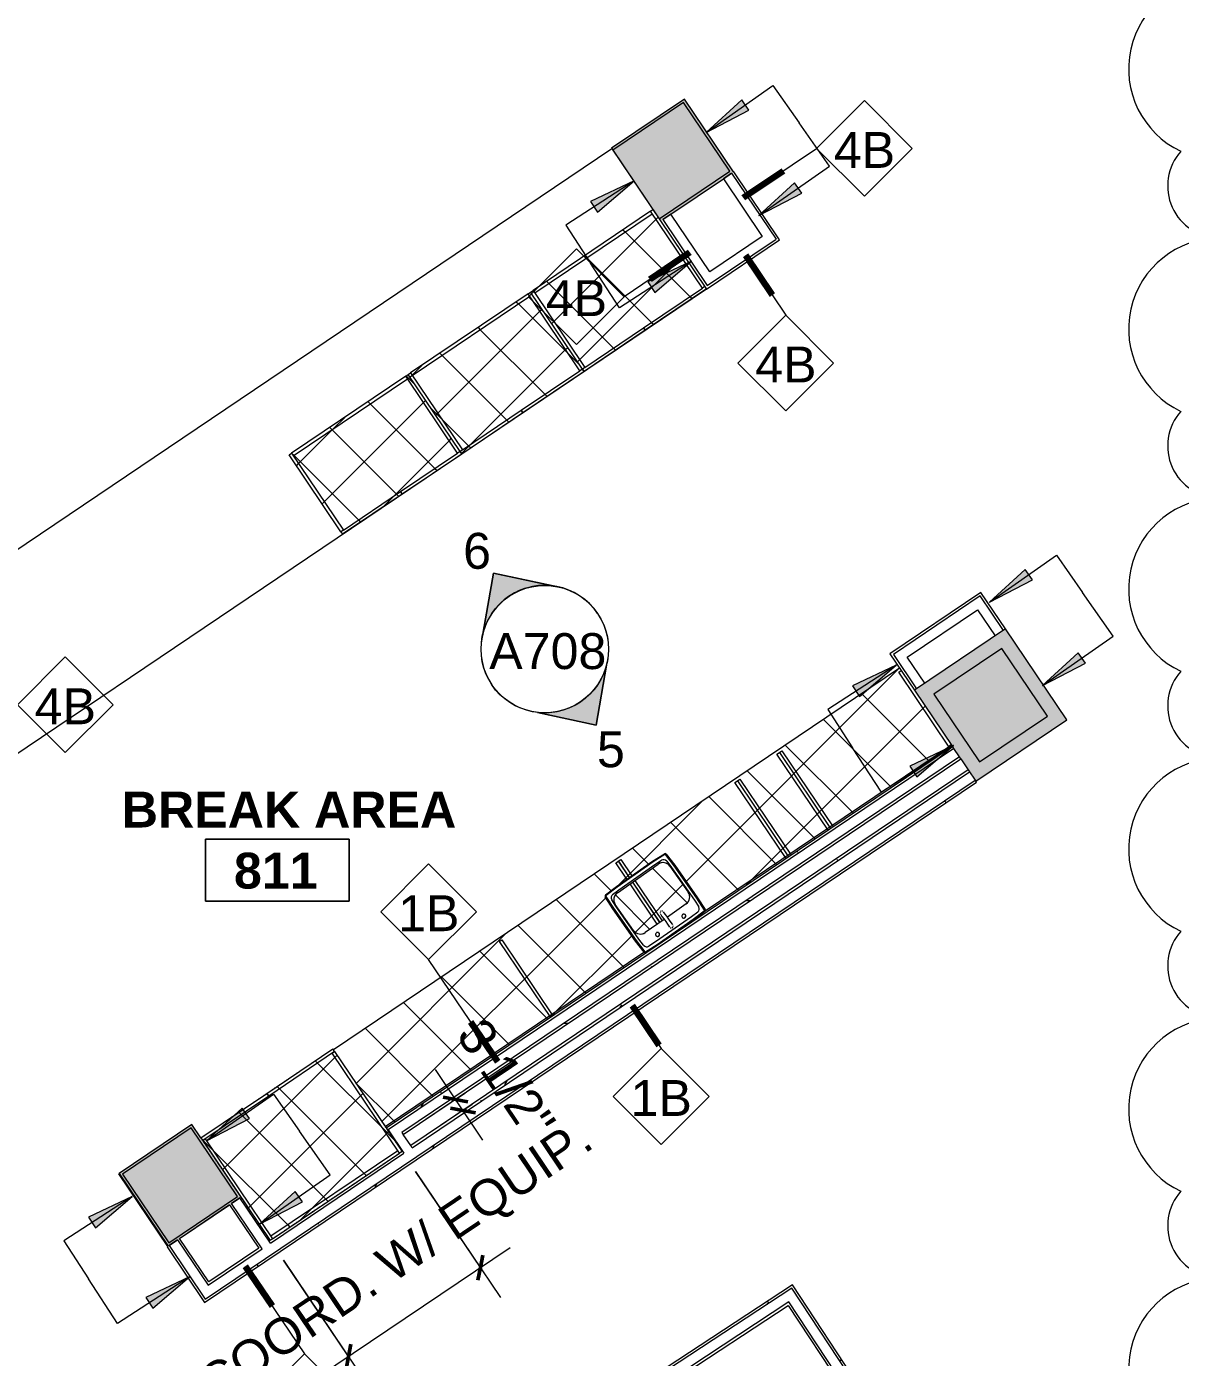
# Model space of a CAD drawing. Header units: inches. Extents: x 240 to 2111, y -1901 to 154.
# Drawn here: x 1148.2 to 1437.3, y -782.6 to -449 of the extents above; entities that cross this region are included whole.
import ezdxf

# ---------------------------------------------------------------- set-up
doc = ezdxf.new("R2010")
doc.units = ezdxf.units.IN
doc.header["$MEASUREMENT"] = 0
doc.linetypes.add('Dash', pattern=[0.25, 0.125, -0.125])
for name, color, linetype, lineweight in [('8th floor - 800-805 background_dwg', 8, 'Continuous', 9), ('A-ANNO-DIMS', 211, 'Continuous', 9), ('A-ANNO-DIMS-96', 211, 'Continuous', 9), ('A-ANNO-NOTE', 131, 'Continuous', 9), ('A-AREA-IDEN', 2, 'Continuous', 9), ('A-DETL', 90, 'Continuous', 9), ('A-WALL', 113, 'Continuous', 13), ('A-Wall-Bldg', 7, 'Continuous', 9), ('A-WALL-IDEN', 211, 'Continuous', 9), ('A-WALL-PATT', 111, 'Continuous', 13), ('G-ANNO-REVC', 71, 'Continuous', 9), ('G-ANNO-SYMB', 111, 'Continuous', 9), ('I-WALL', 2, 'Continuous', 13), ('P-SANR-FIXT', 6, 'Continuous', 9), ('Q-CASE', 31, 'Continuous', 9), ('Q-CASE-HDLN', 31, 'Dash', 9)]:
    doc.layers.add(name, color=color, linetype=linetype, lineweight=lineweight)
doc.styles.add('Arial', font='arial.ttf', dxfattribs={"height": 9})
doc.styles.add('Swis721 Lt BT', font='swissl.ttf', dxfattribs={"height": 9})
doc.styles.add('Swis721 Lt BT_B', font='', dxfattribs={"height": 9})
doc.styles.get('Swis721 Lt BT_B').set_extended_font_data('Swis721 Lt BT', bold=True)
doc.dimstyles.new('OTJ_-_3_32__Linear__1_2__Tolerance', dxfattribs={"dimscale": 12, "dimtxt": 9.497835, "dimasz": 0.375, "dimexe": 0.75, "dimexo": 0.5, "dimgap": 0.5, "dimtad": 1, "dimdec": 1, "dimrnd": 0.5, "dimzin": 3, "dimdsep": 46, "dimlunit": 4, "dimtxsty": 'Swis721 Lt BT', "dimblk1": 'OBLIQUE', "dimblk2": 'OBLIQUE', "dimsah": 1, "dimcen": 0.09, "dimdle": 0.75, "dimazin": 0, "dimtfac": 1, "dimtdec": 4, "dimtix": 1, "dimtmove": 0, "dimatfit": 3, "dimfxl": 1, "dimtvp": 1, "dimfrac": 2, "dimtolj": 1, "dimtzin": 0, "dimarcsym": 2})
pattern_1 = [(0, (0, 0), (30.72, 7.68), [1.267, -21.773, 1.267, -21.773, -122.88]), (0, (0, 0), (30.72, 7.68), [-46.08, 1.267, -44.813, 1.267, -21.773, -53.76]), (0, (0, 0), (30.72, 7.68), [-115.2, 1.267, -14.093, 1.267, -37.133]), (120, (11.52, 3.84), (-22.011075, 22.7643), [1.267, -21.773, 1.267, -21.773, -122.88]), (120, (11.52, 3.84), (-22.011075, 22.7643), [-46.08, 1.267, -44.813, 1.267, -21.773, -53.76]), (120, (11.52, 3.84), (-22.011075, 22.7643), [-115.2, 1.267, -14.093, 1.267, -37.133]), (240, (15.36, 19.2), (-8.708925, -30.4443), [1.267, -21.773, 1.267, -21.773, -122.88]), (240, (15.36, 19.2), (-8.708925, -30.4443), [-46.08, 1.267, -44.813, 1.267, -21.773, -53.76]), (240, (15.36, 19.2), (-8.708925, -30.4443), [-115.2, 1.267, -14.093, 1.267, -37.133])]
pattern_2 = [(191.009, (623.288, -1302.968), (2.1638, -11.12248), []), (281.009, (623.288, -1302.968), (11.12248, 2.1638), [])]
pattern_3 = [(11.009, (-693.445, 1137.636), (-2.1638, 11.12248), []), (101.009, (-693.445, 1137.636), (-11.12248, -2.1638), [])]
pattern_4 = [(11.009, (-729.445, 1137.636), (-2.1638, 11.12248), []), (101.009, (-729.445, 1137.636), (-11.12248, -2.1638), [])]
pattern_5 = [(11.009, (-766.445, 1137.636), (-2.1638, 11.12248), []), (101.009, (-766.445, 1137.636), (-11.12248, -2.1638), [])]

# ---------------------------------------------------------------- blocks, each defined once
blk = doc.blocks.new('P-Sink-Rectangular - PSR1918-V3-FIRST FLOOR CONSTRUCTION')
at = {"layer": 'P-SANR-FIXT'}
for p, q in [((-9.5, 4.97), (-9.34, 8.49)), ((-9.13, 8.48), (-9.28, 4.96)), ((-8.99, 8.84), (-5.52, 9)), ((-5.51, 8.78), (-8.98, 8.63)), ((-8.5, 5.01), (-8.42, 6.97)), ((-7.47, 7.92), (-5.51, 8)), ((-5.52, 9), (2.58, 9)), ((-5.52, 9), (-5.51, 8.78)), ((5.51, 8.78), (-5.51, 8.78)), ((-5.51, 8), (5.51, 8)), ((5.52, 8.95), (5.51, 8.78)), ((8.98, 8.63), (5.51, 8.78)), ((5.51, 8), (7.47, 7.92)), ((7.42, 8.91), (8.99, 8.84)), ((8.42, 6.97), (8.5, 5.01)), ((9.28, 4.96), (9.13, 8.48)), ((9.34, 8.49), (9.5, 4.97)), ((-9.5, 4.97), (-9.28, 4.96)), ((-9.5, -4.97), (-9.5, 4.97)), ((-9.28, 4.96), (-9.28, -4.96)), ((-8.5, -5.01), (-8.5, 5.01)), ((-6.25, 4.6), (-0.49, 4.6)), ((-6.25, 4.6), (-0.49, 4.6)), ((0.48, 4.6), (6.25, 4.6)), ((0.48, 4.6), (6.25, 4.6)), ((8.5, 5.01), (8.5, -5.01)), ((9.5, 4.97), (9.28, 4.96)), ((9.28, -4.96), (9.28, 4.96)), ((9.5, 4.97), (9.5, -4.97)), ((-8.35, -5.5), (-8.35, 2.5)), ((-8.35, -5.5), (-8.35, 2.5)), ((8.35, 2.5), (8.35, -5.5)), ((8.35, 2.5), (8.35, -5.5)), ((-9.5, -4.97), (-9.28, -4.96)), ((-9.34, -8.49), (-9.5, -4.97)), ((-9.28, -4.96), (-9.13, -8.48)), ((-8.42, -6.97), (-8.5, -5.01)), ((8.5, -5.01), (8.42, -6.97)), ((9.13, -8.48), (9.28, -4.96)), ((9.5, -4.97), (9.28, -4.96)), ((9.5, -4.97), (9.34, -8.49)), ((-5.52, -9), (-8.99, -8.84)), ((-8.98, -8.63), (-5.51, -8.78)), ((-5.51, -8), (-7.47, -7.92)), ((6.25, -7.6), (-6.25, -7.6)), ((6.25, -7.6), (-6.25, -7.6)), ((-5.52, -9), (-5.51, -8.78)), ((5.52, -9), (-5.52, -9)), ((5.51, -8), (-5.51, -8)), ((-5.51, -8.78), (5.51, -8.78)), ((7.47, -7.92), (5.51, -8)), ((5.51, -8.78), (8.98, -8.63)), ((5.52, -9), (5.51, -8.78)), ((8.99, -8.84), (5.52, -9))]:
    blk.add_line(p, q, dxfattribs=at)
at = {"layer": 'P-SANR-FIXT', "flags": 128}
for points in [[(-0.5, 6.97), (-0.5, 6.78), (-0.5, 6.26), (-0.5, 5.5), (-0.5, 4.65), (-0.5, 3.85), (-0.5, 3.26), (-0.5, 2.98), (-0.5, 2.97)], [(0.5, 2.97), (0.5, 3.15), (0.5, 3.67), (0.5, 4.43), (0.5, 5.29), (0.5, 6.09), (0.5, 6.68), (0.5, 6.95), (0.5, 6.97)]]:
    blk.add_lwpolyline(points, dxfattribs=at)
at = {"layer": 'P-SANR-FIXT'}
for centre, radius, start, end in [((-8.97, 8.47), 0.371, 92.5667, 177.4333), ((-8.97, 8.47), 0.156, 92.5667, 177.4333), ((-7.42, 6.92), 0.995, 92.5667, 177.4333), ((-4, 6.75), 0.5, 360, 180), ((-4, 6.75), 0.5, 180, 360), ((-4, 6.75), 0.5, 180, 270), ((-4, 6.75), 0.5, 180, 270), ((-4, 6.75), 0.5, 135, 165), ((-4, 6.75), 0.5, 135, 165), ((-4, 6.75), 0.5, 60, 120), ((-4, 6.75), 0.5, 60, 120), ((-4, 6.75), 0.5, 75, 105), ((-4, 6.75), 0.5, 75, 105), ((-4, 6.75), 0.5, 0, 45), ((-4, 6.75), 0.5, 15, 45), ((-4, 6.75), 0.5, 0, 45), ((-4, 6.75), 0.5, 15, 45), ((-4, 6.75), 0.5, 315, 360), ((-4, 6.75), 0.5, 315, 360), ((0, 6.97), 0.5, 135, 150), ((0, 6.97), 0.5, 90, 105), ((0, 6.97), 0.5, 75, 90), ((0, 6.97), 0.5, 30, 45), ((4, 6.75), 0.5, 360, 180), ((4, 6.75), 0.5, 165, 180), ((4, 6.75), 0.5, 165, 180), ((4, 6.75), 0.5, 165, 180), ((4, 6.75), 0.5, 165, 180), ((4, 6.75), 0.5, 180, 360), ((4, 6.75), 0.5, 180, 225), ((4, 6.75), 0.5, 180, 195), ((4, 6.75), 0.5, 180, 225), ((4, 6.75), 0.5, 180, 195), ((4, 6.75), 0.5, 135, 161.7817), ((4, 6.75), 0.5, 135, 161.7817), ((4, 6.75), 0.5, 135, 150), ((4, 6.75), 0.5, 135, 150), ((4, 6.75), 0.5, 0, 120), ((4, 6.75), 0.5, 0, 120), ((4, 6.75), 0.5, 75, 105), ((4, 6.75), 0.5, 75, 105), ((4, 6.75), 0.5, 30, 60), ((4, 6.75), 0.5, 30, 60), ((7.42, 6.92), 0.995, 2.5667, 87.4333), ((8.97, 8.47), 0.156, 2.5667, 87.4333), ((8.97, 8.47), 0.371, 2.5667, 87.4333), ((-6.25, 2.5), 2.1, 90, 180), ((-6.25, 2.5), 2.1, 90, 180), ((-6.25, 2.5), 2.1, 115.0288, 154.9712), ((-6.25, 2.5), 2.1, 90, 109.9712), ((-4, 6.75), 0.5, 195, 240), ((-4, 6.75), 0.5, 195, 240), ((-4, 6.75), 0.5, 255, 270), ((-4, 6.75), 0.5, 255, 270), ((-4, 6.75), 0.5, 315, 345), ((-4, 6.75), 0.5, 315, 345), ((4, 6.75), 0.5, 210, 225), ((4, 6.75), 0.5, 210, 225), ((4, 6.75), 0.5, 240, 300), ((4, 6.75), 0.5, 240, 300), ((4, 6.75), 0.5, 255, 270), ((4, 6.75), 0.5, 255, 270), ((4, 6.75), 0.5, 315, 345), ((4, 6.75), 0.5, 315, 345), ((4, 6.75), 0.5, 315, 330), ((4, 6.75), 0.5, 315, 330), ((6.25, 2.5), 2.1, 70.0288, 90), ((6.25, 2.5), 2.1, 0, 90), ((6.25, 2.5), 2.1, 0, 90), ((6.25, 2.5), 2.1, 25.0288, 64.9712), ((-6.25, 2.5), 2.1, 160.0288, 180), ((0, 2.97), 0.5, 210, 225), ((0, 2.97), 0.5, 255, 270), ((0, 2.97), 0.5, 270, 285), ((0, 2.97), 0.5, 315, 329.9914), ((6.25, 2.5), 2.1, 0, 19.9712), ((-6.25, -5.5), 2.1, 180, 270), ((-6.25, -5.5), 2.1, 180, 270), ((-6.25, -5.5), 2.1, 180.9382, 199.9712), ((-6.25, -5.5), 2.1, 205.0288, 244.9712), ((6.25, -5.5), 2.1, 270, 360), ((6.25, -5.5), 2.1, 270, 360), ((6.25, -5.5), 2.1, 295.0288, 334.9712), ((6.25, -5.5), 2.1, 340.0288, 360), ((-8.97, -8.47), 0.371, 182.5667, 267.4333), ((-8.97, -8.47), 0.156, 182.5667, 267.4333), ((-7.42, -6.92), 0.995, 182.5667, 267.4333), ((-6.25, -5.5), 2.1, 250.0288, 270), ((6.25, -5.5), 2.1, 270, 289.9712), ((7.42, -6.92), 0.995, 272.5667, 357.4333), ((8.97, -8.47), 0.156, 272.5667, 357.4333), ((8.97, -8.47), 0.371, 272.5667, 357.4333)]:
    blk.add_arc(centre, radius, start, end, dxfattribs=at)
blk = doc.blocks.new('C-Counter Top1 - 24_ Depth-5520900-FIRST FLOOR CONSTRUCTION')
at = {"layer": 'Q-CASE'}
h = blk.add_hatch(dxfattribs=at)
h.set_pattern_fill('FP_3', color=256, style=0, pattern_type=2)
h.set_pattern_definition([(191.009, (745.157, -1293.831), (2.1638, -11.12248), []), (281.009, (745.157, -1293.831), (11.12248, 2.1638), [])])
h.paths.add_polyline_path([(123.86, -0.31), (45.29, -0.35), (45.56, -0.5), (45.65, -0.7), (45.89, -5.04), (46.03, -14.87), (45.95, -17.68), (45.85, -17.93), (45.6, -18.04), (41.43, -18.27), (30.44, -18.43), (27.52, -18.31), (27.38, -18.25), (27.27, -18.01), (27.04, -13.83), (26.9, -3.84), (26.97, -1.03), (27.08, -0.78), (27.32, -0.67), (31.49, -0.44), (36.54, -0.31), (-47.26, -0.31), (-47.26, -24), (123.86, -24), (123.86, -0.4)], flags=0)
h.paths.add_polyline_path([(44.12, -5.24), (43.35, -4.78), (42.59, -4.65), (36.86, -4.75), (36.9, -6.02), (36.9, -6.31), (36.9, -6.51), (36.8, -6.65), (36.76, -6.71), (36.77, -6.74), (36.55, -6.87), (36.34, -6.86), (36.29, -6.87), (36.06, -6.75), (36.06, -6.67), (35.96, -6.6), (35.91, -6.4), (35.95, -6.34), (35.94, -6.2), (35.91, -5.78), (35.83, -4.77), (30.13, -4.87), (29.26, -5.1), (28.61, -5.58), (28.2, -6.29), (28.07, -7), (28.24, -15.14), (28.44, -15.88), (28.89, -16.5), (29.63, -16.93), (30.51, -17.06), (42.95, -16.82), (43.72, -16.62), (44.34, -16.16), (44.78, -15.42), (44.91, -14.71), (44.77, -6.71), (44.54, -5.83), (44.15, -5.28)], flags=0)
for p, q in [((27.15, -0.75), (-47.26, -0.75)), ((123.86, -0.75), (45.66, -0.75)), ((-47.26, -24), (123.86, -24))]:
    blk.add_line(p, q, dxfattribs=at)
blk = doc.blocks.new('CW Cupbd - UB 34_5_h x 24_d - 2 Doors - 1 Shelf-5508415-FIRST FLOOR CONSTRUCTION')
at = {"layer": 'Q-CASE'}
for p, q in [((37.25, -25.61), (37.25, -2.67)), ((38, -25.61), (38, -2.67)), ((2, -19.29), (2, -7.09)), ((2.75, -7.08), (2.75, -19.27)), ((2, -25.61), (2, -20.69)), ((2.75, -20.67), (2.75, -25.61)), ((2.75, -25.61), (2, -25.61)), ((38, -25.61), (37.25, -25.61))]:
    blk.add_line(p, q, dxfattribs=at)
blk = doc.blocks.new('CW Cupbd Ohead - REF 2-5520618-FIRST FLOOR CONSTRUCTION')
at = {"layer": 'Q-CASE'}
h = blk.add_hatch(dxfattribs=at)
h.set_pattern_fill('FP_11', color=256, style=0, pattern_type=2)
h.set_pattern_definition(pattern_2)
h.paths.add_polyline_path([(2.75, -2.36), (2, -2.36), (2, -32.57), (2.75, -32.57), (2.75, -3.11)], flags=0)
h = blk.add_hatch(dxfattribs=at)
h.set_pattern_fill('FP_11', color=256, style=0, pattern_type=2)
h.set_pattern_definition(pattern_2)
h.paths.add_polyline_path([(41.12, -2.36), (2.75, -2.36), (2.75, -3.11), (41.12, -3.11)], flags=0)
h = blk.add_hatch(dxfattribs=at)
h.set_pattern_fill('FP_11', color=256, style=0, pattern_type=2)
h.set_pattern_definition(pattern_2)
h.paths.add_polyline_path([(41.12, -3.11), (2.75, -3.11), (2.75, -32.57), (41.12, -32.57), (41.12, -11.96)], flags=0)
h = blk.add_hatch(dxfattribs=at)
h.set_pattern_fill('FP_11', color=256, style=0, pattern_type=2)
h.set_pattern_definition(pattern_2)
h.paths.add_polyline_path([(41.87, -2.36), (41.12, -2.36), (41.12, -32.57), (41.87, -32.57), (41.87, -2.37)], flags=0)
h = blk.add_hatch(dxfattribs=at)
h.set_pattern_fill('FP_11', color=256, style=0, pattern_type=2)
h.set_pattern_definition(pattern_2)
h.paths.add_polyline_path([(21.93, -32.57), (2, -32.57), (2, -33.36), (21.93, -33.36)], flags=0)
h = blk.add_hatch(dxfattribs=at)
h.set_pattern_fill('FP_11', color=256, style=0, pattern_type=2)
h.set_pattern_definition(pattern_2)
h.paths.add_polyline_path([(41.87, -32.57), (21.93, -32.57), (21.93, -33.36), (41.87, -33.36)], flags=0)
for p, q in [((2, -2.36), (2.75, -2.36)), ((2, -32.57), (2, -2.36)), ((2.75, -2.36), (2.75, -32.57)), ((41.12, -2.36), (2.75, -2.36)), ((2.75, -3.11), (41.12, -3.11)), ((41.12, -2.36), (41.87, -2.36)), ((41.12, -32.57), (41.12, -2.36)), ((41.87, -32.57), (41.87, -2.36)), ((2, -32.57), (21.93, -32.57)), ((2, -32.57), (2, -33.36)), ((2.75, -32.57), (2, -32.57)), ((21.93, -33.36), (21.93, -32.57)), ((21.93, -32.57), (41.87, -32.57)), ((21.93, -32.57), (21.93, -33.36)), ((41.87, -32.57), (41.12, -32.57)), ((41.87, -33.36), (41.87, -32.57)), ((21.93, -33.36), (2, -33.36)), ((41.87, -33.36), (21.93, -33.36))]:
    blk.add_line(p, q, dxfattribs=at)
at = {"layer": 'Q-CASE-HDLN'}
for p, q in [((2, -33.36), (2, -2.36)), ((2, -2.36), (41.87, -2.36)), ((41.87, -2.36), (41.87, -33.36)), ((41.87, -33.36), (2, -33.36))]:
    blk.add_line(p, q, dxfattribs=at)
blk = doc.blocks.new('CW Cupbd - UB 34_5_h x 24_d - 2 Doors - 1 Shelf-5532750-FIRST FLOOR CONSTRUCTION')
at = {"layer": 'Q-CASE'}
for p, q in [((2.75, -2.67), (2.75, -25.61)), ((38.04, -25.61), (38.04, -2.67)), ((38.79, -25.61), (38.79, -2.67)), ((2.75, -25.61), (2, -25.61)), ((38.79, -25.61), (38.04, -25.61))]:
    blk.add_line(p, q, dxfattribs=at)
blk = doc.blocks.new('CW Cupbd - UB 34_5_h x 24_d - 2 Doors - 1 Shelf-V7-FIRST FLOOR CONSTRUCTION')
at = {"layer": 'Q-CASE'}
for p, q in [((2, -25.61), (2, -2.67)), ((2.75, -2.67), (2.75, -25.61)), ((37.25, -19.3), (37.25, -7.1)), ((38, -19.29), (38, -7.09)), ((37.25, -25.61), (37.25, -20.7)), ((38, -25.61), (38, -20.69)), ((2.75, -25.61), (2, -25.61)), ((38, -25.61), (37.25, -25.61))]:
    blk.add_line(p, q, dxfattribs=at)
blk = doc.blocks.new('CW Cupbd - UB 34_5_h x 24_d - 1 Door - 1 Shelf-5532762-FIRST FLOOR CONSTRUCTION')
at = {"layer": 'Q-CASE'}
for p, q in [((2, -25.61), (2, -2.67)), ((2.75, -2.67), (2.75, -25.61)), ((13.95, -25.61), (13.95, -2.67)), ((14.7, -25.61), (14.7, -2.67)), ((2.75, -25.61), (2, -25.61)), ((14.7, -25.61), (13.95, -25.61))]:
    blk.add_line(p, q, dxfattribs=at)
blk = doc.blocks.new('CW Cupbd - UB 34_5_h x 24_d - 2 Doors - 1 Shelf 2-V8-FIRST FLOOR CONSTRUCTION')
at = {"layer": 'Q-CASE'}
h = blk.add_hatch(dxfattribs=at)
h.set_pattern_fill('FP_21', color=256, style=0, pattern_type=2)
h.set_pattern_definition(pattern_3)
h.paths.add_polyline_path([(2, -25.61), (2.75, -25.61), (2.75, -2.36), (2, -2.36), (2, -3.47)], flags=0)
h = blk.add_hatch(dxfattribs=at)
h.set_pattern_fill('FP_21', color=256, style=0, pattern_type=2)
h.set_pattern_definition(pattern_3)
h.paths.add_polyline_path([(2.75, -3.11), (37.25, -3.11), (37.25, -2.36), (2.75, -2.36)], flags=0)
h = blk.add_hatch(dxfattribs=at)
h.set_pattern_fill('FP_21', color=256, style=0, pattern_type=2)
h.set_pattern_definition(pattern_3)
h.paths.add_polyline_path([(2.75, -25.61), (37.25, -25.61), (37.25, -3.11), (2.75, -3.11), (2.75, -24.5)], flags=0)
h = blk.add_hatch(dxfattribs=at)
h.set_pattern_fill('FP_21', color=256, style=0, pattern_type=2)
h.set_pattern_definition(pattern_3)
h.paths.add_polyline_path([(37.25, -25.61), (38, -25.61), (38, -2.36), (37.25, -2.36), (37.25, -4.59)], flags=0)
h = blk.add_hatch(dxfattribs=at)
h.set_pattern_fill('FP_21', color=256, style=0, pattern_type=2)
h.set_pattern_definition(pattern_3)
h.paths.add_polyline_path([(2, -26.36), (20, -26.36), (20, -25.61), (2, -25.61)], flags=0)
h = blk.add_hatch(dxfattribs=at)
h.set_pattern_fill('FP_21', color=256, style=0, pattern_type=2)
h.set_pattern_definition(pattern_3)
h.paths.add_polyline_path([(20, -26.36), (38, -26.36), (38, -25.61), (20, -25.61)], flags=0)
for p, q in [((2, -2.36), (2.75, -2.36)), ((2, -25.61), (2, -2.36)), ((2.75, -2.36), (2.75, -25.61)), ((37.25, -2.36), (2.75, -2.36)), ((2.75, -3.11), (37.25, -3.11)), ((37.25, -2.36), (38, -2.36)), ((37.25, -25.61), (37.25, -2.36)), ((38, -25.61), (38, -2.36)), ((2, -25.61), (2, -26.36)), ((2.75, -25.61), (2, -25.61)), ((20, -26.36), (2, -26.36)), ((2.75, -25.61), (20, -25.61)), ((20, -26.36), (20, -25.61)), ((20, -25.61), (37.25, -25.61)), ((20, -25.61), (20, -26.36)), ((38, -26.36), (20, -26.36)), ((38, -25.61), (37.25, -25.61)), ((38, -26.36), (38, -25.61))]:
    blk.add_line(p, q, dxfattribs=at)
blk = doc.blocks.new('CW Cupbd - UB 34_5_h x 24_d - 2 Doors - 1 Shelf 2-5522667-FIRST FLOOR CONSTRUCTION')
at = {"layer": 'Q-CASE'}
h = blk.add_hatch(dxfattribs=at)
h.set_pattern_fill('FP_22', color=256, style=0, pattern_type=2)
h.set_pattern_definition(pattern_4)
h.paths.add_polyline_path([(2, -25.61), (2.75, -25.61), (2.75, -2.36), (2, -2.36), (2, -3.47)], flags=0)
h = blk.add_hatch(dxfattribs=at)
h.set_pattern_fill('FP_22', color=256, style=0, pattern_type=2)
h.set_pattern_definition(pattern_4)
h.paths.add_polyline_path([(2.75, -3.11), (38.25, -3.11), (38.25, -2.36), (2.75, -2.36), (2.75, -2.87)], flags=0)
h = blk.add_hatch(dxfattribs=at)
h.set_pattern_fill('FP_22', color=256, style=0, pattern_type=2)
h.set_pattern_definition(pattern_4)
h.paths.add_polyline_path([(2.75, -25.61), (38.25, -25.61), (38.25, -3.11), (2.75, -3.11), (2.75, -24.5)], flags=0)
h = blk.add_hatch(dxfattribs=at)
h.set_pattern_fill('FP_22', color=256, style=0, pattern_type=2)
h.set_pattern_definition(pattern_4)
h.paths.add_polyline_path([(38.25, -25.61), (39, -25.61), (39, -2.36), (38.25, -2.36), (38.25, -4.73)], flags=0)
h = blk.add_hatch(dxfattribs=at)
h.set_pattern_fill('FP_22', color=256, style=0, pattern_type=2)
h.set_pattern_definition(pattern_4)
h.paths.add_polyline_path([(2, -26.36), (20.5, -26.36), (20.5, -25.61), (2, -25.61)], flags=0)
h = blk.add_hatch(dxfattribs=at)
h.set_pattern_fill('FP_22', color=256, style=0, pattern_type=2)
h.set_pattern_definition(pattern_4)
h.paths.add_polyline_path([(20.5, -26.36), (39, -26.36), (39, -25.61), (20.5, -25.61)], flags=0)
for p, q in [((2, -2.36), (2.75, -2.36)), ((2, -25.61), (2, -2.36)), ((2.75, -2.36), (2.75, -25.61)), ((38.25, -2.36), (2.75, -2.36)), ((2.75, -3.11), (38.25, -3.11)), ((38.25, -2.36), (39, -2.36)), ((38.25, -25.61), (38.25, -2.36)), ((39, -25.61), (39, -2.36)), ((2, -25.61), (2, -26.36)), ((2.75, -25.61), (2, -25.61)), ((20.5, -26.36), (2, -26.36)), ((2.75, -25.61), (20.5, -25.61)), ((20.5, -26.36), (20.5, -25.61)), ((20.5, -25.61), (38.25, -25.61)), ((20.5, -25.61), (20.5, -26.36)), ((39, -26.36), (20.5, -26.36)), ((39, -25.61), (38.25, -25.61)), ((39, -26.36), (39, -25.61))]:
    blk.add_line(p, q, dxfattribs=at)
blk = doc.blocks.new('CW Cupbd - UB 34_5_h x 24_d - 2 Doors - 1 Shelf 2-V9-FIRST FLOOR CONSTRUCTION')
at = {"layer": 'Q-CASE'}
h = blk.add_hatch(dxfattribs=at)
h.set_pattern_fill('FP_23', color=256, style=0, pattern_type=2)
h.set_pattern_definition(pattern_5)
h.paths.add_polyline_path([(2, -25.61), (2.75, -25.61), (2.75, -2.36), (2, -2.36), (2, -5.24)], flags=0)
h = blk.add_hatch(dxfattribs=at)
h.set_pattern_fill('FP_23', color=256, style=0, pattern_type=2)
h.set_pattern_definition(pattern_5)
h.paths.add_polyline_path([(2.75, -3.11), (38.25, -3.11), (38.25, -2.36), (2.75, -2.36), (2.75, -2.87)], flags=0)
h = blk.add_hatch(dxfattribs=at)
h.set_pattern_fill('FP_23', color=256, style=0, pattern_type=2)
h.set_pattern_definition(pattern_5)
h.paths.add_polyline_path([(2.75, -25.61), (38.25, -25.61), (38.25, -3.11), (2.75, -3.11), (2.75, -24.5)], flags=0)
h = blk.add_hatch(dxfattribs=at)
h.set_pattern_fill('FP_23', color=256, style=0, pattern_type=2)
h.set_pattern_definition(pattern_5)
h.paths.add_polyline_path([(38.25, -25.61), (39, -25.61), (39, -2.36), (38.25, -2.36), (38.25, -25.28)], flags=0)
h = blk.add_hatch(dxfattribs=at)
h.set_pattern_fill('FP_23', color=256, style=0, pattern_type=2)
h.set_pattern_definition(pattern_5)
h.paths.add_polyline_path([(2, -26.36), (20.5, -26.36), (20.5, -25.61), (2, -25.61)], flags=0)
h = blk.add_hatch(dxfattribs=at)
h.set_pattern_fill('FP_23', color=256, style=0, pattern_type=2)
h.set_pattern_definition(pattern_5)
h.paths.add_polyline_path([(20.5, -26.36), (39, -26.36), (39, -25.61), (20.5, -25.61)], flags=0)
for p, q in [((2, -2.36), (2.75, -2.36)), ((2, -25.61), (2, -2.36)), ((2.75, -2.36), (2.75, -25.61)), ((38.25, -2.36), (2.75, -2.36)), ((2.75, -3.11), (38.25, -3.11)), ((38.25, -2.36), (39, -2.36)), ((38.25, -25.61), (38.25, -2.36)), ((2, -25.61), (2, -26.36)), ((2.75, -25.61), (2, -25.61)), ((20.5, -26.36), (2, -26.36)), ((2.75, -25.61), (20.5, -25.61)), ((20.5, -26.36), (20.5, -25.61)), ((20.5, -25.61), (38.25, -25.61)), ((20.5, -25.61), (20.5, -26.36)), ((39, -26.36), (20.5, -26.36)), ((39, -25.61), (38.25, -25.61))]:
    blk.add_line(p, q, dxfattribs=at)
blk = doc.blocks.new('8th floor - 800-805 background_dwg-4807125-FIRST FLOOR CONSTRUCTION')
at = {"layer": 'A-Wall-Bldg'}
h = blk.add_hatch(color=256, dxfattribs=at)
h.paths.add_polyline_path([(1173.98, 428.2), (1173.94, 428.26), (1155.75, 415.96), (1155.77, 415.92), (1173.94, 428.18)], flags=0)
h.paths.add_polyline_path([(1172.06, 431.13), (1163.6, 443.67), (1163.56, 443.65), (1172.02, 431.11)], flags=0)
for p, q in [((1163.6, 443.67), (1172.06, 431.13)), ((1163.6, 443.67), (1172.06, 431.13)), ((1173.98, 428.2), (1155.77, 415.92)), ((1155.77, 415.92), (1155.74, 415.98))]:
    blk.add_line(p, q, dxfattribs=at)
blk = doc.blocks.new('Wall Tag - 1_4_-62626-FIRST FLOOR CONSTRUCTION')
at = {"layer": 'A-WALL-IDEN'}
for p, q in [((-0.125, 0), (0, 0.125)), ((0, 0.125), (0.125, 0)), ((-0.125, 0), (0, -0.125)), ((0, -0.125), (0.125, 0))]:
    blk.add_line(p, q, dxfattribs=at)
blk = doc.blocks.new('Room Tag - Room Name and Number-3379422-FIRST FLOOR CONSTRUCTION')
at = {"layer": 'A-AREA-IDEN'}
for p, q in [((-0.1881, -0.1636), (-0.1881, -0.0018)), ((-0.1881, -0.0018), (0.1869, -0.0018)), ((0.1869, -0.0018), (-0.1881, -0.0018)), ((-0.1881, -0.0018), (-0.1881, -0.1636)), ((0.1869, -0.0018), (0.1869, -0.1636)), ((0.1869, -0.1636), (0.1869, -0.0018)), ((0.1869, -0.1636), (-0.1881, -0.1636)), ((-0.1881, -0.1636), (0.1869, -0.1636))]:
    blk.add_line(p, q, dxfattribs=at)
blk = doc.blocks.new('Elevation - Filled Arrow 2-347888-FIRST FLOOR CONSTRUCTION')
at = {"layer": 'G-ANNO-SYMB'}
blk.add_circle((0, 0), 0.1664, dxfattribs=at)
blk = doc.blocks.new('Elevation - Filled Arrow-151867-FIRST FLOOR CONSTRUCTION')
at = {"layer": 'G-ANNO-SYMB'}
h = blk.add_hatch(color=256, dxfattribs=at)
edge = h.paths.add_edge_path(flags=0)
edge.add_line((0, 0.2393), (0.1103, 0.1247))
edge.add_arc((-0.0002, -0.0002), 0.1667, 48.498, 130.5571)
edge.add_line((-0.1085, 0.1265), (0, 0.2393))
for p, q in [((0, 0.2393), (-0.1085, 0.1265)), ((-0.1084, 0.1266), (0, 0.2393)), ((0, 0.2393), (-0.1084, 0.1266)), ((0, 0.2393), (0.11, 0.1249)), ((0.1103, 0.1247), (0, 0.2393))]:
    blk.add_line(p, q, dxfattribs=at)
blk.add_arc((-0.0002, -0.0002), 0.1667, 48.498, 130.5571, dxfattribs=at)
blk.add_ellipse((-0.0002, -0.0001), major_axis=(-0.1667, 0), ratio=0.999376, start_param=3.141593, end_param=6.283185, dxfattribs=at)
blk = doc.blocks.new('DIMBLOCK16-FIRST FLOOR CONSTRUCTION')
at = {"layer": 'A-ANNO-DIMS-96'}
for p, q in [((1245.61, -736), (1266.91, -767.59)), ((1261.88, -760.13), (1245.61, -736)), ((1221.35, -787.46), (1269.34, -755.1)), ((1212.54, -758.29), (1233.85, -789.89)), ((1228.82, -782.43), (1212.54, -758.29))]:
    blk.add_line(p, q, dxfattribs=at)
at = {"layer": 'A-ANNO-DIMS-96', "lineweight": 50}
for p, q in [((1261.88, -760.13), (1262.49, -757.01)), ((1261.88, -760.13), (1261.27, -763.26)), ((1228.82, -782.43), (1229.42, -779.3)), ((1228.82, -782.43), (1228.21, -785.55))]:
    blk.add_line(p, q, dxfattribs=at)
at = {"layer": 'A-ANNO-DIMS-96', "color": 0, "insert": (1190.21, -786.73), "char_height": 9, "width": 130.4369, "attachment_point": 1, "rotation": 33.9911, "line_spacing_factor": 1.005062, "style": 'Swis721 Lt BT'}
blk.add_mtext('COORD. W/ EQUIP.', dxfattribs=at)
blk = doc.blocks.new('_Oblique')
at = {"color": 0, "linetype": 'ByBlock', "lineweight": -2}
blk.add_line((-0.5, -0.5), (0.5, 0.5), dxfattribs=at)
blk = doc.blocks.new('DIMBLOCK17-FIRST FLOOR CONSTRUCTION')
at = {"layer": 'A-ANNO-DIMS-96'}
for p, q in [((1262.54, -728.19), (1250.62, -710.5)), ((1257.98, -716.39), (1248.19, -723)), ((1255.65, -717.96), (1257.98, -716.39)), ((1259.85, -719.16), (1250.05, -725.76)), ((1257.51, -720.73), (1259.85, -719.16))]:
    blk.add_line(p, q, dxfattribs=at)
at = {"layer": 'A-ANNO-DIMS-96', "lineweight": 50}
for p, q in [((1255.65, -717.96), (1252.52, -717.36)), ((1257.51, -720.73), (1254.39, -720.12)), ((1255.65, -717.96), (1258.77, -718.57)), ((1257.51, -720.73), (1260.64, -721.34))]:
    blk.add_line(p, q, dxfattribs=at)
at = {"layer": 'A-ANNO-DIMS-96', "color": 0, "insert": (1263.09, -696.78), "char_height": 9, "width": 36.1822, "attachment_point": 1, "rotation": 303.9911, "line_spacing_factor": 1.005062, "style": 'Swis721 Lt BT'}
blk.add_mtext('3 1/2"', dxfattribs=at)
blk = doc.blocks.new('Family - ___-5536848-FIRST FLOOR CONSTRUCTION')
at = {"layer": 'G-ANNO-REVC'}
for centre, radius, start, end in [((1447.16, -459.66), 22.81, 90, 244.7912), ((1447.16, -488.99), 13.03, 138.1897, 270), ((1447.16, -524.84), 22.81, 90, 244.7912), ((1447.16, -554.17), 13.03, 138.1897, 270), ((1447.16, -590.01), 22.81, 90, 244.7912), ((1447.16, -619.34), 13.03, 138.1897, 270), ((1447.16, -655.19), 22.81, 90, 244.7912), ((1447.16, -684.52), 13.03, 138.1897, 270), ((1447.16, -720.36), 22.81, 90, 244.7912), ((1447.16, -749.69), 13.03, 138.1897, 270), ((1447.16, -785.54), 22.81, 90, 244.7912)]:
    blk.add_arc(centre, radius, start, end, dxfattribs=at)

msp = doc.modelspace()

# ---------------------------------------------------------------- hatches: boundary and pattern name
at = {"layer": 'A-ANNO-NOTE'}
for points in [[(1318.44, -475.54), (1329.18, -469.95), (1327.37, -467.36)], [(1300.44, -487.68), (1289.51, -492.88), (1291.23, -495.53)], [(1331.71, -496.4), (1342.44, -490.82), (1340.63, -488.23)], [(1314.81, -507.8), (1303.88, -513), (1305.6, -515.65)], [(1389.51, -593.31), (1400.25, -587.72), (1398.44, -585.14)], [(1402.78, -614.18), (1413.51, -608.59), (1411.7, -606)], [(1366.11, -609.1), (1355.18, -614.3), (1356.9, -616.95)], [(1380.48, -629.22), (1369.55, -634.42), (1371.27, -637.07)], [(1193.29, -728.35), (1204.03, -722.77), (1202.21, -720.18)], [(1174.63, -742.28), (1163.7, -747.48), (1165.42, -750.13)], [(1206.55, -749.22), (1217.29, -743.63), (1215.48, -741.05)], [(1189, -762.4), (1178.08, -767.6), (1179.8, -770.26)]]:
    msp.add_hatch(color=256, dxfattribs=at).paths.add_polyline_path(points, flags=0)
at = {"layer": 'A-WALL'}
for points in [[(1306.71, -497.24), (1324.43, -485.29), (1312.83, -468.08), (1295.11, -480.03)], [(1387, -633.34), (1404, -621.88), (1392.54, -604.89), (1375.54, -616.35), (1386.23, -632.2)], [(1183.8, -753.89), (1201, -742.29), (1189.4, -725.09), (1172.2, -736.69), (1175.21, -741.16)]]:
    msp.add_hatch(color=250, dxfattribs=at).paths.add_polyline_path(points, flags=0)
at = {"layer": 'A-WALL-PATT'}
msp.add_hatch(color=250, dxfattribs=at).paths.add_polyline_path([(1307.06, -497.75), (1325.3, -485.45), (1313, -467.21), (1294.76, -479.51), (1295.11, -480.03), (1312.83, -468.08), (1324.43, -485.29), (1306.71, -497.24), (1306.82, -497.4)], flags=0)
at = {"layer": 'A-WALL-PATT', "lineweight": 9}
h = msp.add_hatch(dxfattribs=at)
h.set_pattern_fill('FP_1', color=256, style=0, pattern_type=2)
h.set_pattern_definition(pattern_1)
h.paths.add_polyline_path([(1318.21, -514.29), (1318.73, -513.94), (1307.58, -497.4), (1307.06, -497.75), (1318.14, -514.19)], flags=0)
for points in [[(1405.96, -624.78), (1408.86, -622.83), (1393.48, -600.03), (1390.58, -601.98), (1404.64, -622.83)], [(1375.54, -616.35), (1392.54, -604.89), (1390.58, -601.98), (1373.59, -613.44)], [(1384.1, -635.3), (1387, -633.34), (1373.59, -613.44), (1370.68, -615.4), (1382.78, -633.34)], [(1386.06, -638.2), (1405.96, -624.78), (1404, -621.88), (1384.1, -635.3), (1385.88, -637.94)]]:
    msp.add_hatch(color=7, dxfattribs=at).paths.add_polyline_path(points, flags=0)
h = msp.add_hatch(dxfattribs=at)
h.set_pattern_fill('FP_1', color=256, style=0, pattern_type=2)
h.set_pattern_definition(pattern_1)
h.paths.add_polyline_path([(1238.74, -725.6), (1380.52, -629.99), (1380.17, -629.48), (1238.39, -725.08), (1238.63, -725.43)], flags=0)
h = msp.add_hatch(dxfattribs=at)
h.set_pattern_fill('FP_1', color=256, style=0, pattern_type=2)
h.set_pattern_definition(pattern_1)
h.paths.add_polyline_path([(1242.56, -726.79), (1382.27, -632.59), (1381.92, -632.07), (1242.21, -726.27), (1242.25, -726.33)], flags=0)
h = msp.add_hatch(dxfattribs=at)
h.set_pattern_fill('FP_1', color=256, style=0, pattern_type=2)
h.set_pattern_definition(pattern_1)
h.paths.add_polyline_path([(1193.63, -764.56), (1207.21, -755.41), (1206.86, -754.89), (1193.28, -764.04)], flags=0)
h.paths.add_polyline_path([(1209.28, -754.01), (1242.68, -731.44), (1242.35, -730.95), (1208.93, -753.49)], flags=0)
h.paths.add_polyline_path([(1244.78, -730.07), (1384.49, -635.87), (1384.14, -635.35), (1244.43, -729.55)], flags=0)
h = msp.add_hatch(dxfattribs=at)
h.set_pattern_fill('FP_1', color=256, style=0, pattern_type=2)
h.set_pattern_definition(pattern_1)
h.paths.add_polyline_path([(1192.78, -768.9), (1386.23, -638.46), (1385.88, -637.94), (1192.44, -768.38)], flags=0)
at = {"layer": 'A-WALL-PATT'}
h = msp.add_hatch(color=250, dxfattribs=at)
h.paths.add_polyline_path([(1183.63, -754.76), (1201.87, -742.46), (1189.57, -724.22), (1171.33, -736.52), (1183.04, -753.89)], flags=0)
h.paths.add_polyline_path([(1183.8, -753.89), (1172.2, -736.69), (1189.4, -725.09), (1201, -742.29), (1192.3, -748.16)], flags=0)
at = {"layer": 'A-WALL-PATT', "lineweight": 9}
h = msp.add_hatch(dxfattribs=at)
h.set_pattern_fill('FP_1', color=256, style=0, pattern_type=2)
h.set_pattern_definition(pattern_1)
h.paths.add_polyline_path([(1162.19, -882.31), (1179.15, -871.14), (1178.81, -870.62), (1161.85, -881.79)], flags=0)
h.paths.add_polyline_path([(1209.22, -851.35), (1244.3, -828.25), (1243.96, -827.73), (1208.88, -850.82)], flags=0)
h.paths.add_polyline_path([(1274.37, -808.45), (1278.75, -805.56), (1278.41, -805.04), (1274.02, -807.93)], flags=0)
h.paths.add_polyline_path([(1308.82, -785.77), (1340.45, -764.94), (1340.11, -764.42), (1308.48, -785.24)], flags=0)
h = msp.add_hatch(dxfattribs=at)
h.set_pattern_fill('FP_1', color=256, style=0, pattern_type=2)
h.set_pattern_definition(pattern_1)
h.paths.add_polyline_path([(1394.14, -847.61), (1394.66, -847.26), (1340.45, -764.94), (1339.93, -765.28), (1393.91, -847.26)], flags=0)
h = msp.add_hatch(dxfattribs=at)
h.set_pattern_fill('FP_1', color=256, style=0, pattern_type=2)
h.set_pattern_definition(pattern_1)
h.paths.add_polyline_path([(1163.91, -884.92), (1180.87, -873.75), (1180.53, -873.23), (1163.57, -884.4)], flags=0)
h.paths.add_polyline_path([(1210.94, -853.96), (1215.47, -850.98), (1215.11, -850.46), (1210.6, -853.43), (1210.91, -853.92)], flags=0)
h.paths.add_polyline_path([(1217.55, -849.6), (1246.02, -830.86), (1245.67, -830.34), (1217.21, -849.08), (1217.33, -849.26)], flags=0)
h.paths.add_polyline_path([(1276.09, -811.06), (1277.55, -810.1), (1277.19, -809.59), (1275.75, -810.55), (1276.03, -810.98)], flags=0)
h.paths.add_polyline_path([(1279.63, -808.72), (1280.47, -808.17), (1280.13, -807.65), (1279.29, -808.2), (1279.46, -808.45)], flags=0)
h.paths.add_polyline_path([(1310.54, -788.38), (1339.56, -769.27), (1339.22, -768.74), (1310.19, -787.85)], flags=0)
h = msp.add_hatch(dxfattribs=at)
h.set_pattern_fill('FP_1', color=256, style=0, pattern_type=2)
h.set_pattern_definition(pattern_1)
h.paths.add_polyline_path([(1391.53, -849.33), (1392.05, -848.98), (1339.56, -769.27), (1339.04, -769.61), (1391.3, -848.98)], flags=0)

# ---------------------------------------------------------------- linework, layer by layer
at = {"layer": 'A-ANNO-NOTE'}
for p, q in [((1318.44, -475.54), (1335.21, -463.8)), ((1335.21, -463.8), (1341.74, -473.13)), ((1327.37, -467.36), (1318.44, -475.54)), ((1318.44, -475.54), (1329.18, -469.95)), ((1329.18, -469.95), (1327.37, -467.36)), ((1349.38, -484.03), (1341.74, -473.13)), ((1331.71, -496.4), (1349.38, -484.03)), ((1300.44, -487.68), (1283.27, -498.82)), ((1300.44, -487.68), (1289.51, -492.88)), ((1291.23, -495.53), (1300.44, -487.68)), ((1340.63, -488.23), (1331.71, -496.4)), ((1342.44, -490.82), (1340.63, -488.23)), ((1289.51, -492.88), (1291.23, -495.53)), ((1331.71, -496.4), (1342.44, -490.82)), ((1283.27, -498.82), (1289.47, -508.37)), ((1296.72, -519.54), (1289.47, -508.37)), ((1314.81, -507.8), (1296.72, -519.54)), ((1314.81, -507.8), (1303.88, -513)), ((1305.6, -515.65), (1314.81, -507.8)), ((1303.88, -513), (1305.6, -515.65)), ((1389.51, -593.31), (1406.28, -581.57)), ((1406.28, -581.57), (1412.81, -590.9)), ((1398.44, -585.14), (1389.51, -593.31)), ((1400.25, -587.72), (1398.44, -585.14)), ((1389.51, -593.31), (1400.25, -587.72)), ((1420.45, -601.81), (1412.81, -590.9)), ((1402.78, -614.18), (1420.45, -601.81)), ((1411.7, -606), (1402.78, -614.18)), ((1413.51, -608.59), (1411.7, -606)), ((1366.11, -609.1), (1348.94, -620.24)), ((1366.11, -609.1), (1355.18, -614.3)), ((1356.9, -616.95), (1366.11, -609.1)), ((1402.78, -614.18), (1413.51, -608.59)), ((1355.18, -614.3), (1356.9, -616.95)), ((1348.94, -620.24), (1355.14, -629.79)), ((1362.38, -640.96), (1355.14, -629.79)), ((1380.48, -629.22), (1362.38, -640.96)), ((1380.48, -629.22), (1369.55, -634.42)), ((1371.27, -637.07), (1380.48, -629.22)), ((1369.55, -634.42), (1371.27, -637.07)), ((1193.29, -728.35), (1210.06, -716.62)), ((1210.06, -716.62), (1216.59, -725.95)), ((1202.21, -720.18), (1193.29, -728.35)), ((1204.03, -722.77), (1202.21, -720.18)), ((1193.29, -728.35), (1204.03, -722.77)), ((1224.22, -736.85), (1216.59, -725.95)), ((1206.55, -749.22), (1224.22, -736.85)), ((1174.63, -742.28), (1157.46, -753.42)), ((1174.63, -742.28), (1163.7, -747.48)), ((1165.42, -750.13), (1174.63, -742.28)), ((1215.48, -741.05), (1206.55, -749.22)), ((1206.55, -749.22), (1217.29, -743.63)), ((1217.29, -743.63), (1215.48, -741.05)), ((1163.7, -747.48), (1165.42, -750.13)), ((1157.46, -753.42), (1163.66, -762.98)), ((1170.91, -774.14), (1163.66, -762.98)), ((1189, -762.4), (1170.91, -774.14)), ((1189, -762.4), (1178.08, -767.6)), ((1179.8, -770.26), (1189, -762.4)), ((1178.08, -767.6), (1179.8, -770.26))]:
    msp.add_line(p, q, dxfattribs=at)
at = {"layer": 'A-DETL', "lineweight": 13}
for p, q in [((1108.98, -604.92), (1294.83, -479.61)), ((1294.83, -479.61), (1318.56, -514.81)), ((1318.56, -514.81), (1132.72, -640.12))]:
    msp.add_line(p, q, dxfattribs=at)
at = {"layer": 'A-WALL', "color": 8, "lineweight": 20}
for p, q in [((1313, -467.21), (1294.76, -479.51)), ((1325.3, -485.45), (1313, -467.21)), ((1294.76, -479.51), (1307.06, -497.75)), ((1309.65, -496.01), (1322.78, -487.15)), ((1189.57, -724.22), (1171.33, -736.52)), ((1191.86, -727.61), (1189.57, -724.22)), ((1171.33, -736.52), (1183.63, -754.76)), ((1186.48, -752.84), (1199.02, -744.38))]:
    msp.add_line(p, q, dxfattribs=at)
at = {"layer": 'A-WALL', "color": 55}
for p, q in [((1312.83, -468.08), (1295.11, -480.03)), ((1324.43, -485.29), (1312.83, -468.08)), ((1306.71, -497.24), (1324.43, -485.29)), ((1384.14, -635.35), (1386.06, -638.2)), ((1189.4, -725.09), (1172.2, -736.69)), ((1201, -742.29), (1189.4, -725.09)), ((1172.2, -736.69), (1183.8, -753.89)), ((1183.8, -753.89), (1201, -742.29))]:
    msp.add_line(p, q, dxfattribs=at)
at = {"layer": 'A-WALL', "lineweight": 9}
for p, q in [((1322.78, -487.15), (1324.86, -485.75)), ((1307.58, -497.4), (1309.65, -496.01)), ((1392.54, -604.89), (1375.54, -616.35)), ((1404, -621.88), (1392.54, -604.89)), ((1375.54, -616.35), (1387, -633.34)), ((1387, -633.34), (1404, -621.88)), ((1199.54, -744.04), (1201.61, -742.64)), ((1183.89, -754.59), (1185.96, -753.19))]:
    msp.add_line(p, q, dxfattribs=at)
at = {"layer": 'A-WALL'}
for p, q in [((1324.86, -485.75), (1336.01, -502.29)), ((1307.58, -497.4), (1318.73, -513.94)), ((1318.73, -513.94), (1336.01, -502.29)), ((1387.15, -591.75), (1365.39, -606.43)), ((1392.96, -600.38), (1387.15, -591.75)), ((1365.39, -606.43), (1371.2, -615.05)), ((1380.52, -629.99), (1238.74, -725.6)), ((1382.27, -632.59), (1380.17, -629.48)), ((1381.92, -632.07), (1242.21, -726.27)), ((1244.78, -730.07), (1384.49, -635.87)), ((1192.95, -768.03), (1385.88, -637.94)), ((1238.74, -725.6), (1242.7, -731.47)), ((1242.21, -726.27), (1242.56, -726.79)), ((1244.78, -730.07), (1244.43, -729.55)), ((1209.28, -754.01), (1242.7, -731.47)), ((1209.28, -754.01), (1201.61, -742.64)), ((1207.21, -755.41), (1199.54, -744.04)), ((1185.96, -753.19), (1193.63, -764.56)), ((1183.89, -754.59), (1192.95, -768.03)), ((1193.63, -764.56), (1207.21, -755.41)), ((1339.93, -765.28), (1308.82, -785.77)), ((1394.14, -847.61), (1339.93, -765.28)), ((1339.22, -768.74), (1310.19, -787.85)), ((1392.05, -848.98), (1339.22, -768.74))]:
    msp.add_line(p, q, dxfattribs=at)
at = {"layer": 'A-WALL-IDEN'}
for p, q in [((1327.86, -491.88), (1346.11, -479.57)), ((1314.31, -505.7), (1297.95, -516.74)), ((1328.3, -506.36), (1338.41, -521.36)), ((1266.22, -708.57), (1248.92, -682.91)), ((1299.89, -694.42), (1307.19, -705.24)), ((1202.97, -759.77), (1217.77, -781.71))]:
    msp.add_line(p, q, dxfattribs=at)
at = {"layer": 'A-WALL-IDEN', "lineweight": 90}
for p, q in [((1327.86, -491.88), (1337.81, -485.17)), ((1314.31, -505.7), (1304.36, -512.41)), ((1328.3, -506.36), (1335.01, -516.31)), ((1299.89, -694.42), (1306.6, -704.37)), ((1266.22, -708.57), (1259.52, -698.62)), ((1202.97, -759.77), (1209.68, -769.72))]:
    msp.add_line(p, q, dxfattribs=at)
at = {"layer": 'I-WALL', "lineweight": 9}
for p, q in [((1324.86, -485.75), (1322.78, -487.15)), ((1309.65, -496.01), (1307.58, -497.4)), ((1201.61, -742.64), (1199.54, -744.04)), ((1185.96, -753.19), (1183.89, -754.59))]:
    msp.add_line(p, q, dxfattribs=at)
at = {"layer": 'I-WALL'}
for p, q in [((1325.37, -485.4), (1325.3, -485.45)), ((1336.87, -502.46), (1325.37, -485.4)), ((1322.78, -487.15), (1332.54, -501.62)), ((1319.4, -510.47), (1309.65, -496.01)), ((1307.06, -497.75), (1318.56, -514.81)), ((1318.56, -514.81), (1336.87, -502.46)), ((1332.54, -501.62), (1319.4, -510.47)), ((1387.32, -590.88), (1364.52, -606.26)), ((1393.48, -600.03), (1387.32, -590.88)), ((1368.86, -607.1), (1386.47, -595.22)), ((1386.47, -595.22), (1390.89, -601.77)), ((1364.52, -606.26), (1370.68, -615.4)), ((1373.27, -613.65), (1368.86, -607.1)), ((1380.17, -629.48), (1238.29, -725.15)), ((1242.56, -726.79), (1382.27, -632.59)), ((1384.14, -635.35), (1244.43, -729.55)), ((1192.78, -768.9), (1386.23, -638.46)), ((1386.23, -638.46), (1386.06, -638.2)), ((1244.43, -729.55), (1242.56, -726.79)), ((1199.02, -744.38), (1206.34, -755.24)), ((1193.8, -763.69), (1186.48, -752.84)), ((1183.63, -754.76), (1183.37, -754.94)), ((1183.37, -754.94), (1192.78, -768.9)), ((1206.34, -755.24), (1193.8, -763.69)), ((1340.11, -764.42), (1308.48, -785.24)), ((1394.66, -847.26), (1340.11, -764.42)), ((1310.54, -788.38), (1339.04, -769.61)), ((1339.04, -769.61), (1391.53, -849.33))]:
    msp.add_line(p, q, dxfattribs=at)
at = {"layer": 'I-WALL', "color": 8, "lineweight": 20}
for p, q in [((1393.48, -600.03), (1370.68, -615.4)), ((1408.86, -622.83), (1393.48, -600.03)), ((1370.68, -615.4), (1380.17, -629.48)), ((1386.06, -638.2), (1408.86, -622.83)), ((1382.27, -632.59), (1384.14, -635.35))]:
    msp.add_line(p, q, dxfattribs=at)

# ---------------------------------------------------------------- block references
at = {"layer": '8th floor - 800-805 background_dwg', "color": 7, "rotation": 270.0000000000001}
msp.add_blockref('8th floor - 800-805 background_dwg-4807125-FIRST FLOOR CONSTRUCTION', (755.37, 419.18), dxfattribs=at)
msp.add_blockref('8th floor - 800-805 background_dwg-4807125-FIRST FLOOR CONSTRUCTION', (755.37, 419.18), dxfattribs=at)
msp.add_blockref('8th floor - 800-805 background_dwg-4807125-FIRST FLOOR CONSTRUCTION', (755.37, 419.18), dxfattribs=at)
msp.add_blockref('8th floor - 800-805 background_dwg-4807125-FIRST FLOOR CONSTRUCTION', (755.37, 419.18), dxfattribs=at)
at = {"layer": 'A-AREA-IDEN', "xscale": 95.99999999999994, "yscale": 95.99999999999994, "zscale": 95.99999999999994}
msp.add_blockref('Room Tag - Room Name and Number-3379422-FIRST FLOOR CONSTRUCTION', (1211.02, -652.52), dxfattribs=at)
at = {"layer": 'A-WALL-IDEN', "xscale": 95.99999999999994, "yscale": 95.99999999999994, "zscale": 95.99999999999994}
for p in [(1358.11, -479.57), (1285.95, -516.74), (1338.41, -533.36), (1157.86, -619.04), (1248.92, -670.91), (1307.19, -717.24), (1217.77, -793.71)]:
    msp.add_blockref('Wall Tag - 1_4_-62626-FIRST FLOOR CONSTRUCTION', p, dxfattribs=at)
at = {"layer": 'G-ANNO-REVC'}
msp.add_blockref('Family - ___-5536848-FIRST FLOOR CONSTRUCTION', (0, 0), dxfattribs=at)
at = {"layer": 'G-ANNO-SYMB', "xscale": 95.99999999999994, "yscale": 95.99999999999994, "zscale": 95.99999999999994, "rotation": 33.99107309478441}
for name in ['Elevation - Filled Arrow-151867-FIRST FLOOR CONSTRUCTION', 'Elevation - Filled Arrow 2-347888-FIRST FLOOR CONSTRUCTION']:
    msp.add_blockref(name, (1278.02, -605.08), dxfattribs=at)
at = {"layer": 'G-ANNO-SYMB', "extrusion": (0, 0, -1), "xscale": 95.99999999999994, "yscale": 95.99999999999994, "zscale": 95.99999999999994, "rotation": 146.0089269052156}
msp.add_blockref('Elevation - Filled Arrow-151867-FIRST FLOOR CONSTRUCTION', (-1278.02, -605.08), dxfattribs=at)
at = {"layer": 'P-SANR-FIXT', "rotation": 214.9999999999997}
msp.add_blockref('P-Sink-Rectangular - PSR1918-V3-FIRST FLOOR CONSTRUCTION', (1305.7, -668.78), dxfattribs=at)
at = {"layer": 'Q-CASE'}
for name, p, rotation in [('CW Cupbd - UB 34_5_h x 24_d - 2 Doors - 1 Shelf 2-V9-FIRST FLOOR CONSTRUCTION', (1271.49, -514.75), 33.99107309478268), ('CW Cupbd - UB 34_5_h x 24_d - 2 Doors - 1 Shelf 2-5522667-FIRST FLOOR CONSTRUCTION', (1240.81, -535.44), 33.99107309478268), ('CW Cupbd - UB 34_5_h x 24_d - 2 Doors - 1 Shelf 2-V8-FIRST FLOOR CONSTRUCTION', (1210.96, -555.56), 33.99107309478268), ('C-Counter Top1 - 24_ Depth-5520900-FIRST FLOOR CONSTRUCTION', (1341.16, -656.16), 213.9910730947838), ('CW Cupbd - UB 34_5_h x 24_d - 2 Doors - 1 Shelf-5532750-FIRST FLOOR CONSTRUCTION', (1383.32, -630.58), 213.9910730947837), ('CW Cupbd - UB 34_5_h x 24_d - 1 Door - 1 Shelf-5532762-FIRST FLOOR CONSTRUCTION', (1352.82, -651.15), 213.9910730947837), ('CW Cupbd - UB 34_5_h x 24_d - 2 Doors - 1 Shelf-V7-FIRST FLOOR CONSTRUCTION', (1342.28, -658.25), 213.9910730947838), ('CW Cupbd - UB 34_5_h x 24_d - 2 Doors - 1 Shelf-5508415-FIRST FLOOR CONSTRUCTION', (1312.44, -678.38), 213.9910730947838), ('CW Cupbd Ohead - REF 2-5520618-FIRST FLOOR CONSTRUCTION', (1245.23, -731.86), 213.991073094782)]:
    msp.add_blockref(name, p, dxfattribs=dict(at, rotation=rotation))

# ---------------------------------------------------------------- texts
at = {"layer": 'A-AREA-IDEN', "char_height": 9, "attachment_point": 1, "style": 'Swis721 Lt BT_B'}
for s, insert, width in [('BREAK AREA', (1172.02, -640.8), 94.233), ('811', (1200.12, -656.12), 25.452)]:
    msp.add_mtext(s, dxfattribs=dict(at, insert=insert, width=width))
at = {"layer": 'A-WALL-IDEN', "char_height": 9, "width": 18.18, "attachment_point": 1, "style": 'Swis721 Lt BT'}
for s, insert in [('4B', (1350.45, -475.45)), ('4B', (1278.28, -512.61)), ('4B', (1330.75, -529.23)), ('4B', (1150.19, -614.92)), ('1B', (1241.26, -666.79)), ('1B', (1299.52, -713.11))]:
    msp.add_mtext(s, dxfattribs=dict(at, insert=insert))
at = {"layer": 'G-ANNO-SYMB', "char_height": 9, "attachment_point": 1}
for s, insert, width, style in [('6', (1257.56, -575.95), 8.181, 'Swis721 Lt BT'), ('A708', (1264.1, -601.08), 35.754, 'Arial'), ('5', (1291.1, -625.7), 8.181, 'Swis721 Lt BT')]:
    msp.add_mtext(s, dxfattribs=dict(at, insert=insert, width=width, style=style))

# ---------------------------------------------------------------- dimensions: what is measured, and where the dimension line sits
at = {"layer": 'A-ANNO-DIMS'}
dim = msp.add_linear_dim(base=(1255.65, -717.96), p1=(1254.87, -722.51), p2=(1253.01, -719.74), angle=303.9911, dimstyle='OTJ_-_3_32__Linear__1_2__Tolerance', override={"dimpost": '<>', "dimfxl": 3.33566}, dxfattribs=at)
dim.commit()
dim.dimension.update_dxf_attribs({"geometry": 'DIMBLOCK17-FIRST FLOOR CONSTRUCTION', "text_midpoint": (1265.82, -713.12)})
dim = msp.add_linear_dim(base=(1261.88, -760.13), p1=(1209.19, -753.32), p2=(1242.25, -731.02), angle=33.9911, text='COORD. W/ EQUIP.', dimstyle='OTJ_-_3_32__Linear__1_2__Tolerance', override={"dimpost": '<>', "dimfxl": 39.876739}, dxfattribs=at)
dim.commit()
dim.dimension.update_dxf_attribs({"geometry": 'DIMBLOCK16-FIRST FLOOR CONSTRUCTION', "text_midpoint": (1239.12, -762.04)})

doc.saveas('drawing.dxf')
